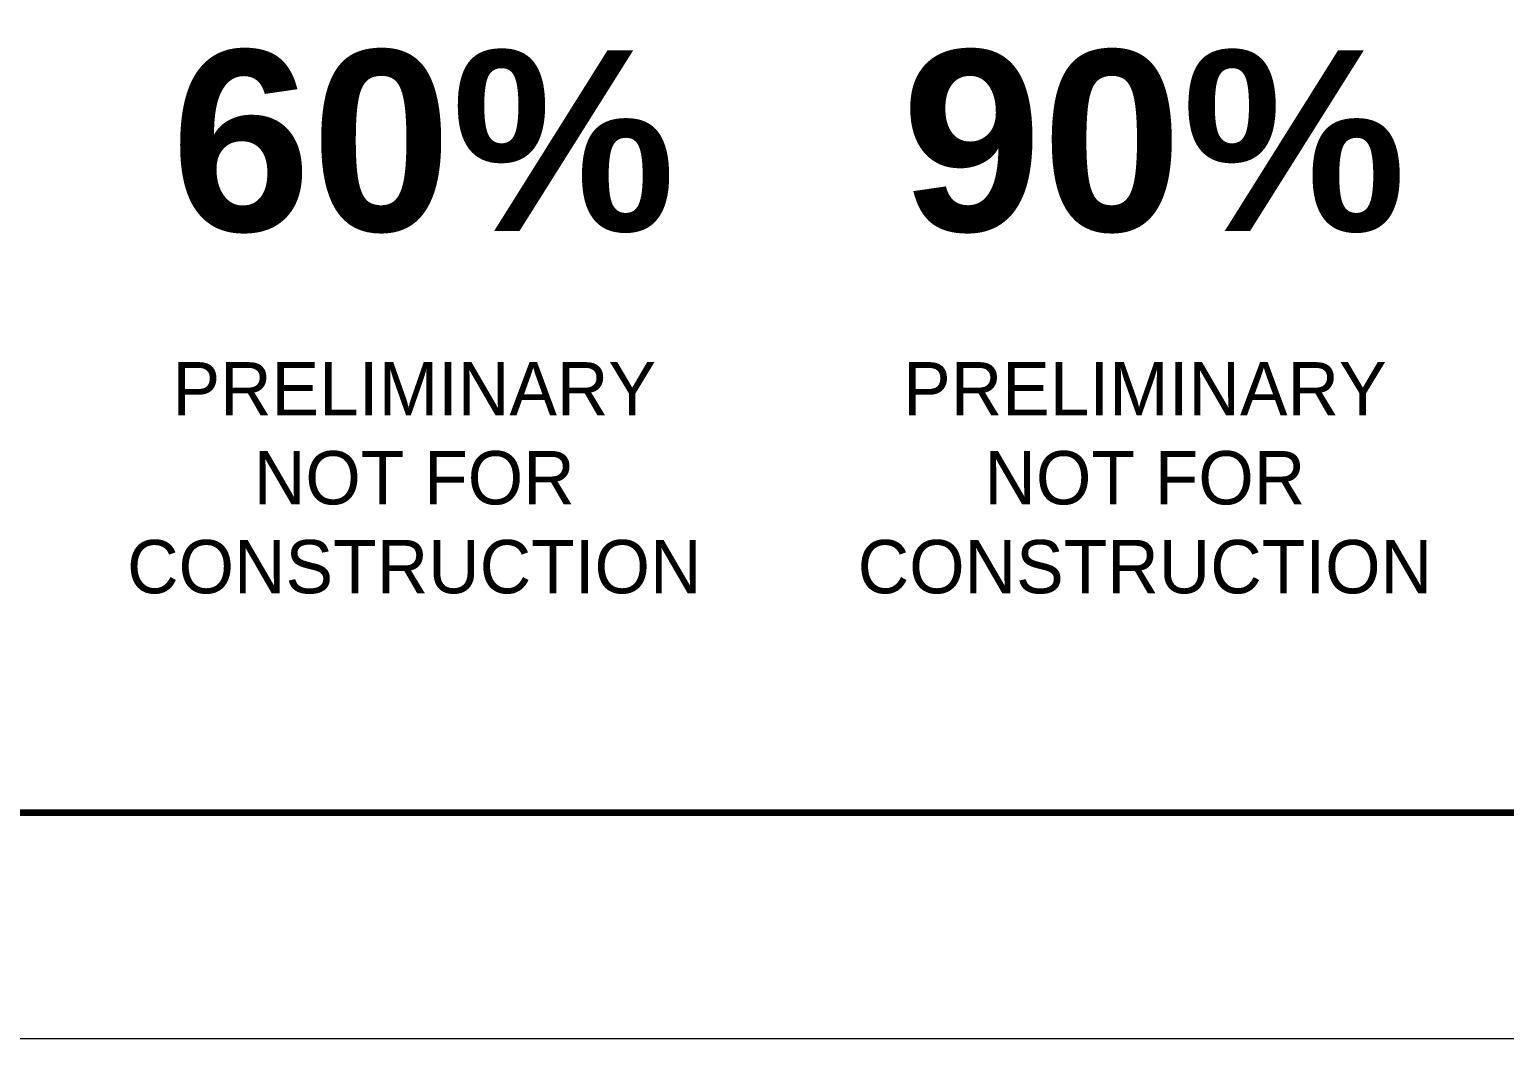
# Model space of a CAD drawing. Header units: feet. Extents: x 715168 to 716636, y 927703 to 928239.
# Drawn here: x 716027.6 to 716093, y 927778.9 to 927823.6 of the extents above; entities that cross this region are included whole.
import ezdxf
from ezdxf.enums import TextEntityAlignment as Align

# ---------------------------------------------------------------- set-up
doc = ezdxf.new("R2010")
doc.units = ezdxf.units.FT
doc.header["$MEASUREMENT"] = 0
doc.layers.add('56', color=92, linetype='Continuous', lineweight=0)
doc.layers.add('62', color=7, linetype='Continuous', lineweight=0)
doc.styles.add('Style-SWISS_BOLD___AREA_FILL', font='SWISS_BOLD___AREA_FILL.shx')
doc.styles.add('Style-VERTICAL_PROPORTIONAL', font='VERTICAL_PROPORTIONAL.shx')

msp = doc.modelspace()

# ---------------------------------------------------------------- linework, layer by layer
at = {"layer": '56', "color": 92, "linetype": 'Continuous', "lineweight": 0}
msp.add_3dface([(715956.36, 927778.925), (716636.36, 927778.925), (716636.36, 928218.925), (715956.36, 928218.925)], dxfattribs=at)
at = {"layer": '62', "color": 7, "linetype": 'Continuous', "lineweight": 100}
msp.add_3dface([(715986.36, 928208.925), (716626.36, 928208.925), (716626.36, 927788.925), (715986.36, 927788.925)], dxfattribs=at)

# ---------------------------------------------------------------- texts
at = {"layer": '62', "color": 7, "linetype": 'Continuous', "lineweight": 0, "style": 'Style-SWISS_BOLD___AREA_FILL'}
for s, p in [('60%', (716045.069, 927814.686)), ('90%', (716077.432, 927814.686))]:
    msp.add_text(s, height=8, dxfattribs=at).set_placement(p, align=Align.CENTER)
at = {"layer": '62', "color": 7, "linetype": 'Continuous', "lineweight": 0, "char_height": 2.3622, "attachment_point": 5, "line_spacing_factor": 0.999999, "style": 'Style-VERTICAL_PROPORTIONAL'}
for insert in [(716044.667, 927803.743), (716077.03, 927803.743)]:
    msp.add_mtext('PRELIMINARY\\PNOT FOR\\PCONSTRUCTION\\P', dxfattribs=dict(at, insert=insert))

doc.saveas('drawing.dxf')
